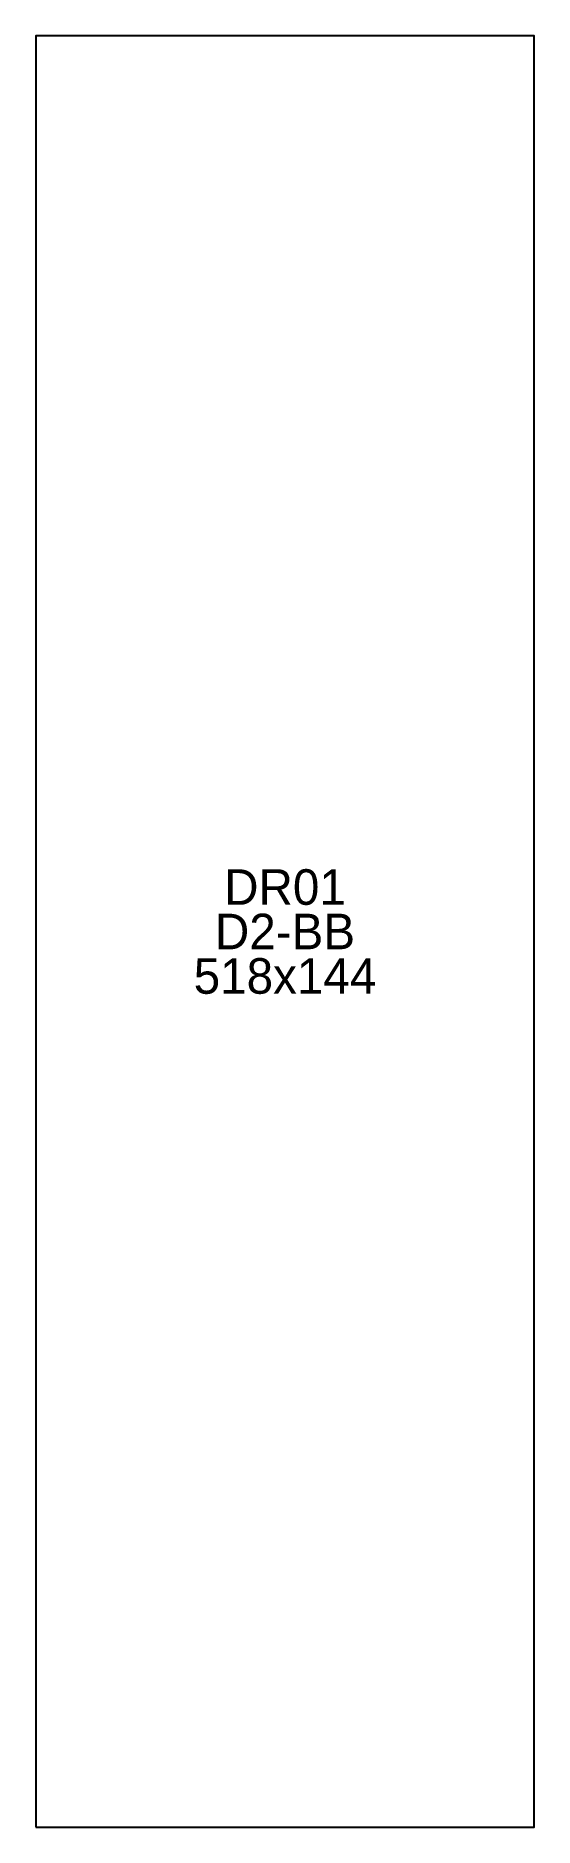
# Model space of a CAD drawing. Extents: x 0 to 144, y 0 to 518.
import ezdxf
from ezdxf.enums import TextEntityAlignment as Align

# ---------------------------------------------------------------- set-up
doc = ezdxf.new("R2010")
doc.units = 0
doc.layers.add('OUTLINE', color=7, linetype='CONTINUOUS')
doc.layers.add('UNIT_NUMBER', color=94, linetype='CONTINUOUS')

msp = doc.modelspace()

# ---------------------------------------------------------------- linework, layer by layer
at = {"layer": 'OUTLINE'}
msp.add_lwpolyline([(0, 0), (144, 0), (144, 518), (0, 518)], close=True, dxfattribs=at)

# ---------------------------------------------------------------- texts
at = {"layer": 'UNIT_NUMBER'}
for s, p in [('DR01', (72, 271.857143)), ('D2-BB', (72, 259)), ('518x144', (72, 246.142857))]:
    msp.add_text(s, height=10.285714, dxfattribs=at).set_placement(p, align=Align.MIDDLE_CENTER)

doc.saveas('drawing.dxf')
